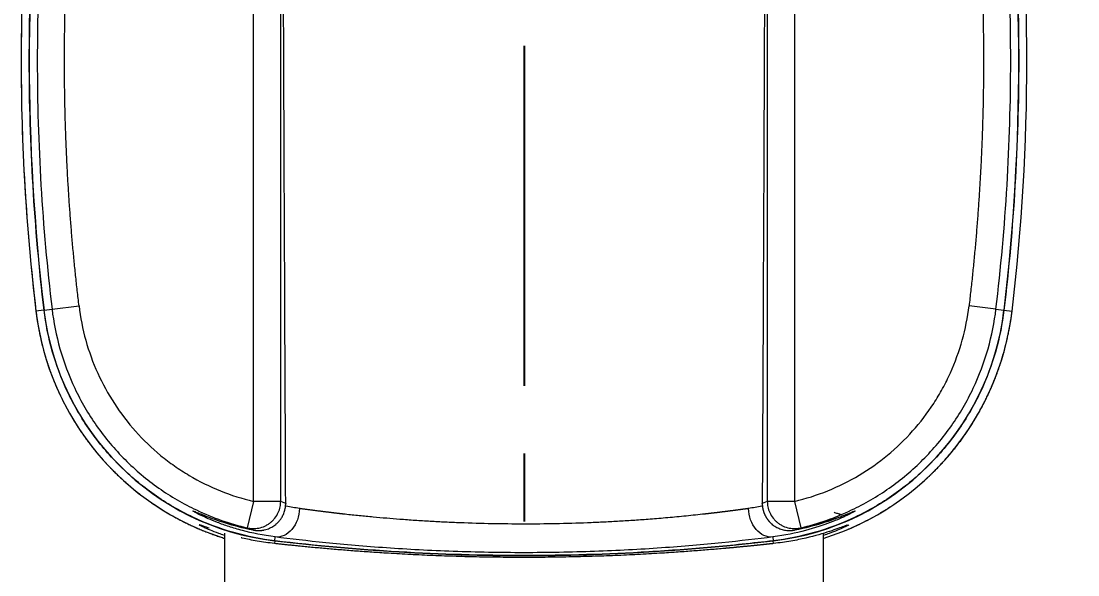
# Model space of a CAD drawing. Extents: x 0 to 1354, y 0 to 992.
# Drawn here: x 349.08 to 387.95, y 631.23 to 651.59 of the extents above; entities that cross this region are included whole.
import ezdxf

# ---------------------------------------------------------------- set-up
doc = ezdxf.new("R2010")
doc.units = 0
doc.header["$LTSCALE"] = 10
doc.header["$MEASUREMENT"] = 0
doc.header["$PDMODE"] = 3
doc.header["$PDSIZE"] = -10
doc.linetypes.add('CENTER', pattern=[2, 1.25, -0.25, 0.25, -0.25])
doc.layers.get('0').update_dxf_attribs({"linetype": 'CONTINUOUS'})
doc.layers.get('DEFPOINTS').update_dxf_attribs({"linetype": 'CONTINUOUS'})
doc.layers.add('1', color=7, linetype='CONTINUOUS')
doc.layers.add('치수', color=7, linetype='CONTINUOUS', lineweight=25)
doc.styles.add('Daelim Dimension', font='')
doc.styles.get('Daelim Dimension').set_extended_font_data('NanumGothic')
doc.dimstyles.new('DEFAULT', dxfattribs={"dimscale": 2, "dimtxt": 2, "dimasz": 2, "dimexe": 0, "dimexo": 2, "dimgap": 1, "dimtad": 1, "dimdec": 1, "dimzin": 9, "dimdsep": 46, "dimtxsty": 'Daelim Dimension', "dimcen": 0.5, "dimclrd": 252, "dimclre": 252, "dimclrt": 3, "dimadec": 1, "dimazin": 0, "dimtfac": 1, "dimtdec": 1, "dimtix": 1, "dimtmove": 0, "dimatfit": 3, "dimfxl": 1, "dimtolj": 1, "dimtzin": 1, "dimlwd": 9, "dimlwe": 9, "dimarcsym": 0})

# ---------------------------------------------------------------- blocks, each defined once
blk = doc.blocks.new('*D7')
at = {"layer": 'DEFPOINTS', "color": 0, "transparency": 16777216}
for p in [(367.574, 868.589), (367.574, 163.589), (503.896, 163.589)]:
    blk.add_point(p, dxfattribs=at)
at = {"layer": '치수', "color": 5, "lineweight": 9, "transparency": 16777216}
for p, q in [((371.574, 868.589), (503.896, 868.589)), ((503.896, 864.589), (503.896, 167.589)), ((371.574, 163.589), (503.896, 163.589))]:
    blk.add_line(p, q, dxfattribs=at)
at = {"layer": '치수', "color": 5, "transparency": 16777216}
for points in [[(503.229, 864.589), (504.562, 864.589), (503.896, 868.589)], [(503.229, 167.589), (504.562, 167.589), (503.896, 163.589)]]:
    blk.add_solid(points, dxfattribs=at)
at = {"layer": '치수', "color": 7, "transparency": 16777216, "insert": (491.037, 512.546), "char_height": 20, "attachment_point": 5, "rotation": 90, "style": 'Daelim Dimension'}
blk.add_mtext('\\A1;705', dxfattribs=at)

msp = doc.modelspace()

# ---------------------------------------------------------------- linework, layer by layer
at = {"color": 1, "linetype": 'CENTER'}
msp.add_open_spline([(367.574, 872.589), (367.574, 867.589), (367.574, 159.589)], degree=1, knots=[0, 0, 0.007013, 1, 1], dxfattribs=at)
at = {"layer": '1', "color": 7, "linetype": 'Continuous', "lineweight": 13}
for p, q in [((357.625, 633.932), (357.625, 666.341)), ((358.623, 633.932), (358.623, 666.341)), ((376.524, 666.341), (376.524, 633.932)), ((377.523, 666.341), (377.523, 633.932)), ((349.92, 640.967), (350.212, 641.002)), ((350.212, 641.002), (351.205, 641.12)), ((384.936, 641.002), (383.943, 641.12)), ((384.936, 641.002), (385.228, 640.967)), ((349.917, 640.967), (349.621, 640.931)), ((349.918, 640.967), (349.917, 640.967)), ((385.23, 640.967), (385.526, 640.931)), ((385.23, 640.967), (385.23, 640.967)), ((357.625, 633.932), (357.396, 632.959)), ((358.623, 633.932), (357.625, 633.932)), ((358.809, 633.859), (358.623, 633.932)), ((376.524, 633.932), (376.338, 633.859)), ((377.523, 633.932), (376.524, 633.932)), ((377.523, 633.932), (377.752, 632.959)), ((358.404, 632.48), (358.392, 632.38)), ((358.404, 632.483), (358.421, 632.624)), ((358.404, 632.481), (358.404, 632.48)), ((376.727, 632.624), (376.743, 632.483)), ((376.744, 632.48), (376.744, 632.481)), ((376.755, 632.38), (376.744, 632.48))]:
    msp.add_line(p, q, dxfattribs=at)
at = {"layer": '1', "color": 7, "linetype": 'Continuous', "lineweight": 18}
for p, q in [((356.574, 346.765), (356.574, 632.759)), ((378.574, 632.759), (378.574, 346.768))]:
    msp.add_line(p, q, dxfattribs=at)
at = {"layer": '1', "color": 7, "linetype": 'Continuous', "lineweight": 13}
for centre, radius, start, end in [((427.027, 650.137), 77.951, 173.21815, 186.78185), ((427.027, 650.137), 77.653, 173.21815, 186.78185), ((308.121, 650.137), 77.653, 353.21815, 6.78185), ((359.549, 642.112), 9.7, 186.7818, 263.2182), ((375.598, 642.112), 9.7, 276.7818, 353.2182), ((367.574, 709.59), 77.653, 263.21815, 276.78185)]:
    msp.add_arc(centre, radius, start, end, dxfattribs=at)
at = {"layer": '1', "color": 7, "linetype": 'Continuous', "lineweight": 18}
for centre, radius, start, end in [((427.027, 650.137), 77.951, 173.21815, 180), ((308.121, 650.137), 77.951, 353.21815, 6.78185), ((427.027, 650.137), 77.951, 180, 186.78185), ((359.549, 642.112), 9.998, 186.7818, 252.6855), ((375.598, 642.112), 9.998, 287.3145, 353.2182)]:
    msp.add_arc(centre, radius, start, end, dxfattribs=at)
at = {"layer": '1', "color": 7, "linetype": 'Continuous', "lineweight": 13, "extrusion": (0, 0, -1)}
for centre, major_axis, start_param, end_param in [((358.539, 633.617), (0.128, 0.992), 1.419217, 3.127987), ((376.608, 633.617), (-0.128, 0.992), 3.155198, 4.863969)]:
    msp.add_ellipse(centre, major_axis=major_axis, ratio=0.767184, start_param=start_param, end_param=end_param, dxfattribs=at)
at = {"layer": '1', "color": 7, "linetype": 'Continuous', "lineweight": 13}
for points, degree, knots in [([(358.809, 633.859), (358.784, 639.272), (358.76, 644.688), (358.716, 655.523), (358.694, 660.942), (358.673, 666.361)], 3, [0, 0, 0, 0, 0.5, 0.5, 1, 1, 1, 1]), ([(376.474, 666.361), (376.453, 660.942), (376.432, 655.523), (376.387, 644.688), (376.363, 639.272), (376.338, 633.859)], 3, [0, 0, 0, 0, 0.5, 0.5, 1, 1, 1, 1]), ([(350.212, 659.272), (349.852, 656.248), (349.67, 653.192), (349.67, 647.081), (349.852, 644.025), (350.212, 641.002)], 3, [0, 0, 0, 0, 0.5, 0.5, 1, 1, 1, 1]), ([(384.936, 641.002), (385.295, 644.025), (385.477, 647.081), (385.477, 653.192), (385.295, 656.248), (384.936, 659.272)], 3, [0, 0, 0, 0, 0.5, 0.5, 1, 1, 1, 1]), ([(351.205, 641.12), (350.67, 645.614), (350.67, 650.14), (350.671, 654.662), (351.205, 659.153)], 2, [0, 0, 0, 0.5, 0.5, 1, 1, 1]), ([(383.943, 659.153), (384.477, 654.66), (384.477, 650.133), (384.477, 645.611), (383.943, 641.12)], 2, [0, 0, 0, 0.5, 0.5, 1, 1, 1]), ([(350.212, 641.002), (350.326, 640.04), (350.599, 639.042), (351.275, 637.614), (351.544, 637.15), (352.163, 636.268), (352.513, 635.85), (353.281, 635.082), (353.698, 634.731), (354.58, 634.111), (355.044, 633.841), (356.134, 633.325), (356.766, 633.108), (357.396, 632.959)], 3, [0, 0, 0, 0, 0.274507, 0.274507, 0.41176, 0.41176, 0.549014, 0.549014, 0.686267, 0.686267, 0.823521, 0.823521, 1, 1, 1, 1]), ([(351.205, 641.12), (351.256, 640.691), (351.339, 640.27), (351.569, 639.443), (351.717, 639.036), (352.069, 638.26), (352.273, 637.887), (352.738, 637.172), (353.002, 636.827), (353.572, 636.19), (353.879, 635.895), (354.372, 635.49), (354.542, 635.36), (354.892, 635.114), (355.074, 634.996), (355.997, 634.449), (356.785, 634.13), (357.625, 633.932)], 3, [0, 0, 0, 0, 0.125, 0.125, 0.25, 0.25, 0.375, 0.375, 0.5, 0.5, 0.625, 0.625, 0.6875, 0.6875, 0.75, 0.75, 1, 1, 1, 1]), ([(377.523, 633.932), (377.942, 634.031), (378.351, 634.161), (379.148, 634.483), (379.535, 634.676), (380.267, 635.113), (380.615, 635.357), (381.273, 635.9), (381.586, 636.201), (382.155, 636.839), (382.413, 637.177), (382.761, 637.713), (382.87, 637.896), (383.076, 638.272), (383.172, 638.466), (383.613, 639.444), (383.841, 640.263), (383.943, 641.12)], 3, [0, 0, 0, 0, 0.125, 0.125, 0.25, 0.25, 0.375, 0.375, 0.5, 0.5, 0.625, 0.625, 0.6875, 0.6875, 0.75, 0.75, 1, 1, 1, 1]), ([(377.751, 632.959), (378.381, 633.108), (379.013, 633.325), (380.103, 633.841), (380.567, 634.111), (381.449, 634.731), (381.867, 635.082), (382.634, 635.85), (382.984, 636.268), (383.603, 637.15), (383.872, 637.614), (384.548, 639.042), (384.821, 640.04), (384.936, 641.002)], 3, [0, 0, 0, 0, 0.176479, 0.176479, 0.313733, 0.313733, 0.450986, 0.450986, 0.58824, 0.58824, 0.725493, 0.725493, 1, 1, 1, 1]), ([(357.396, 632.959), (357.459, 632.944), (357.527, 632.935), (357.669, 632.931), (357.743, 632.937), (357.893, 632.966), (357.968, 632.99), (358.076, 633.04), (358.111, 633.059), (358.18, 633.101), (358.213, 633.124), (358.276, 633.174), (358.306, 633.201), (358.362, 633.258), (358.389, 633.288), (358.462, 633.382), (358.502, 633.45), (358.565, 633.588), (358.588, 633.659), (358.617, 633.798), (358.623, 633.867), (358.623, 633.932)], 3, [0, 0, 0, 0, 0.125, 0.125, 0.25, 0.25, 0.375, 0.375, 0.4375, 0.4375, 0.5, 0.5, 0.5625, 0.5625, 0.625, 0.625, 0.75, 0.75, 0.875, 0.875, 1, 1, 1, 1]), ([(359.31, 633.669), (359.146, 633.696), (358.971, 633.725), (358.807, 633.759), (358.797, 633.761)], 3, [0, 0, 0, 0, 0.937701, 1, 1, 1, 1]), ([(375.837, 633.669), (375.826, 633.667), (375.804, 633.664), (375.771, 633.66), (375.738, 633.655), (375.705, 633.65), (375.672, 633.646), (375.639, 633.641), (375.607, 633.637), (375.575, 633.633), (375.543, 633.628), (375.511, 633.624), (375.479, 633.62), (375.448, 633.616), (375.416, 633.611), (375.385, 633.607), (375.354, 633.603), (375.324, 633.599), (375.293, 633.595), (375.263, 633.591), (375.233, 633.587), (375.203, 633.584), (375.174, 633.58), (375.145, 633.576), (375.116, 633.572), (375.087, 633.569), (375.058, 633.565), (375.03, 633.561), (375.002, 633.558), (374.974, 633.554), (374.947, 633.551), (374.92, 633.548), (374.893, 633.544), (374.866, 633.541), (374.84, 633.538), (374.813, 633.534), (374.788, 633.531), (374.762, 633.528), (374.737, 633.525), (374.712, 633.522), (374.687, 633.519), (374.663, 633.516), (374.639, 633.513), (374.615, 633.51), (374.592, 633.508), (374.569, 633.505), (374.546, 633.502), (374.523, 633.5), (374.501, 633.497), (374.479, 633.494), (374.458, 633.492), (374.436, 633.489), (374.415, 633.487), (374.395, 633.485), (374.375, 633.482), (374.355, 633.48), (374.335, 633.478), (374.316, 633.475), (374.297, 633.473), (374.278, 633.471), (374.26, 633.469), (374.242, 633.467), (374.225, 633.465), (374.207, 633.463), (374.19, 633.461), (374.174, 633.459), (374.158, 633.458), (374.033, 633.444), (373.801, 633.419), (373.458, 633.384), (373.119, 633.352), (372.785, 633.322), (372.459, 633.294), (372.059, 633.263), (371.581, 633.229), (371.021, 633.194), (370.466, 633.165), (369.711, 633.132), (368.746, 633.104), (367.568, 633.093), (366.391, 633.105), (365.429, 633.133), (364.674, 633.165), (364.119, 633.195), (363.56, 633.229), (363.026, 633.267), (362.512, 633.309), (362.014, 633.353), (361.503, 633.402), (361.155, 633.439), (360.964, 633.46), (360.931, 633.464), (360.897, 633.468), (360.861, 633.472), (360.823, 633.476), (360.785, 633.481), (360.745, 633.485), (360.703, 633.49), (360.661, 633.495), (360.617, 633.5), (360.572, 633.506), (360.526, 633.511), (360.478, 633.517), (360.429, 633.523), (360.38, 633.529), (360.328, 633.535), (360.276, 633.542), (360.223, 633.548), (360.169, 633.555), (360.113, 633.562), (360.057, 633.569), (359.999, 633.576), (359.941, 633.584), (359.881, 633.592), (359.821, 633.6), (359.76, 633.608), (359.697, 633.616), (359.635, 633.624), (359.571, 633.633), (359.507, 633.642), (359.442, 633.651), (359.376, 633.66), (359.332, 633.666), (359.31, 633.669)], 3, [0, 0, 0, 0, 0.002765, 0.005504, 0.008214, 0.010898, 0.013554, 0.016182, 0.018784, 0.021358, 0.023906, 0.026426, 0.028918, 0.031384, 0.033823, 0.036235, 0.03862, 0.040978, 0.043309, 0.045613, 0.04789, 0.050141, 0.052365, 0.054562, 0.056732, 0.058876, 0.060994, 0.063085, 0.065149, 0.067187, 0.069199, 0.071184, 0.073143, 0.075076, 0.076983, 0.078863, 0.080718, 0.082546, 0.084348, 0.086124, 0.087875, 0.089599, 0.091298, 0.092971, 0.094618, 0.096239, 0.097835, 0.099405, 0.10095, 0.102469, 0.103962, 0.10543, 0.106873, 0.10829, 0.109682, 0.111049, 0.11239, 0.113707, 0.114998, 0.116264, 0.117505, 0.118721, 0.119912, 0.121077, 0.122218, 0.123334, 0.124426, 0.125492, 0.148389, 0.170451, 0.191687, 0.212106, 0.231721, 0.250544, 0.283002, 0.314608, 0.345349, 0.375216, 0.438358, 0.500331, 0.562161, 0.625169, 0.655035, 0.685778, 0.717389, 0.749857, 0.778417, 0.808786, 0.841005, 0.875106, 0.87725, 0.879494, 0.881837, 0.88428, 0.886822, 0.889466, 0.892209, 0.895054, 0.898, 0.901048, 0.904198, 0.90745, 0.910805, 0.914263, 0.917824, 0.921489, 0.925258, 0.929132, 0.93311, 0.937193, 0.941382, 0.945677, 0.950078, 0.954586, 0.959201, 0.963922, 0.968751, 0.973688, 0.978734, 0.983887, 0.989149, 0.99452, 1, 1, 1, 1]), ([(376.35, 633.761), (376.339, 633.759), (376.176, 633.725), (376.001, 633.696), (375.837, 633.669)], 3, [0, 0, 0, 0, 0.064949, 1, 1, 1, 1]), ([(376.524, 633.932), (376.524, 633.867), (376.531, 633.798), (376.56, 633.659), (376.582, 633.588), (376.645, 633.45), (376.686, 633.382), (376.759, 633.288), (376.785, 633.258), (376.842, 633.201), (376.872, 633.174), (376.935, 633.124), (376.968, 633.101), (377.036, 633.059), (377.071, 633.04), (377.18, 632.99), (377.255, 632.966), (377.404, 632.937), (377.478, 632.931), (377.62, 632.935), (377.688, 632.944), (377.752, 632.959)], 3, [0, 0, 0, 0, 0.125, 0.125, 0.25, 0.25, 0.375, 0.375, 0.4375, 0.4375, 0.5, 0.5, 0.5625, 0.5625, 0.625, 0.625, 0.75, 0.75, 0.875, 0.875, 1, 1, 1, 1]), ([(358.421, 632.624), (357.972, 632.681), (357.573, 632.765), (357.043, 632.906), (356.878, 632.955), (356.571, 633.055), (356.43, 633.106), (356.047, 633.253), (355.845, 633.344), (355.621, 633.452), (355.56, 633.483), (355.465, 633.533), (355.433, 633.552), (355.377, 633.588), (355.397, 633.584), (355.512, 633.538), (355.564, 633.517), (355.697, 633.462), (355.778, 633.429), (356.06, 633.319), (356.299, 633.23), (356.876, 633.05), (357.214, 632.958), (357.604, 632.881)], 3, [0, 0, 0, 0, 0.125, 0.125, 0.1875, 0.1875, 0.25, 0.25, 0.375, 0.375, 0.4375, 0.4375, 0.5, 0.5, 0.625, 0.625, 0.6875, 0.6875, 0.75, 0.75, 0.875, 0.875, 1, 1, 1, 1]), ([(377.543, 632.881), (377.934, 632.958), (378.273, 633.05), (378.709, 633.187), (378.842, 633.232), (379.082, 633.318), (379.19, 633.359), (379.469, 633.468), (379.6, 633.524), (379.713, 633.569), (379.737, 633.578), (379.756, 633.581), (379.751, 633.575), (379.692, 633.538), (379.597, 633.486), (379.373, 633.378), (379.285, 633.337), (379.08, 633.248), (378.964, 633.2), (378.579, 633.054), (378.275, 632.951), (377.573, 632.765), (377.175, 632.681), (376.727, 632.624)], 3, [0, 0, 0, 0, 0.125, 0.125, 0.1875, 0.1875, 0.25, 0.25, 0.375, 0.375, 0.4375, 0.4375, 0.5, 0.5, 0.625, 0.625, 0.6875, 0.6875, 0.75, 0.75, 0.875, 0.875, 1, 1, 1, 1]), ([(355.993, 632.942), (355.921, 632.969), (355.713, 633.045), (355.564, 633.098), (355.745, 633.001), (356.149, 632.828), (356.468, 632.716), (356.542, 632.691)], 3, [0, 0, 0, 0, 0.115721, 0.384851, 0.65387, 0.924526, 1, 1, 1, 1]), ([(378.605, 632.691), (378.678, 632.715), (378.995, 632.827), (379.401, 633), (379.523, 633.065), (379.523, 633.071), (379.523, 633.071)], 3, [0, 0, 0, 0, 0.121504, 0.561318, 0.999939, 1, 1, 1, 1]), ([(358.392, 632.38), (358.177, 632.408), (357.749, 632.464), (357.366, 632.545), (357.182, 632.589), (357.168, 632.592)], 3, [0, 0, 0, 0, 0.48093, 0.960919, 1, 1, 1, 1]), ([(376.727, 632.624), (376.165, 632.551), (375.534, 632.477), (374.507, 632.373), (374.151, 632.34), (373.41, 632.276), (373.023, 632.246), (371.835, 632.164), (371.014, 632.12), (369.741, 632.075), (369.307, 632.064), (368.435, 632.048), (368.001, 632.044), (367.133, 632.044), (366.7, 632.048), (365.835, 632.064), (365.402, 632.075), (364.118, 632.121), (363.299, 632.165), (362.121, 632.247), (361.736, 632.277), (360.988, 632.341), (360.63, 632.374), (359.604, 632.478), (358.98, 632.551), (358.421, 632.624)], 3, [0, 0, 0, 0, 0.125, 0.125, 0.1875, 0.1875, 0.25, 0.25, 0.375, 0.375, 0.4375, 0.4375, 0.5, 0.5, 0.5625, 0.5625, 0.625, 0.625, 0.75, 0.75, 0.8125, 0.8125, 0.875, 0.875, 1, 1, 1, 1])]:
    msp.add_open_spline(points, degree=degree, knots=knots, dxfattribs=at)
at = {"layer": '1', "color": 7, "linetype": 'Continuous', "lineweight": 18}
for points, knots in [([(349.92, 640.967), (349.559, 644.002), (349.376, 647.069), (349.376, 653.204), (349.559, 656.271), (349.92, 659.306)], [0, 0, 0, 0, 0.5, 0.5, 1, 1, 1, 1]), ([(385.228, 659.306), (385.589, 656.271), (385.771, 653.204), (385.771, 647.069), (385.589, 644.002), (385.228, 640.967)], [0, 0, 0, 0, 0.5, 0.5, 1, 1, 1, 1]), ([(349.622, 640.929), (349.624, 640.912), (349.628, 640.877), (349.635, 640.825), (349.642, 640.773), (349.649, 640.721), (349.656, 640.669), (349.664, 640.618), (349.672, 640.566), (349.68, 640.514), (349.689, 640.462), (349.698, 640.41), (349.707, 640.359), (349.716, 640.307), (349.726, 640.255), (349.735, 640.204), (349.746, 640.152), (349.756, 640.101), (349.767, 640.049), (349.778, 639.998), (349.789, 639.947), (349.8, 639.896), (349.812, 639.845), (349.824, 639.794), (349.836, 639.743), (349.849, 639.692), (349.862, 639.641), (349.875, 639.59), (349.888, 639.539), (349.902, 639.489), (349.916, 639.438), (349.93, 639.388), (349.944, 639.338), (349.959, 639.287), (349.974, 639.237), (349.989, 639.187), (350.004, 639.137), (350.02, 639.088), (350.036, 639.038), (350.052, 638.988), (350.068, 638.939), (350.085, 638.889), (350.102, 638.84), (350.119, 638.791), (350.137, 638.742), (350.154, 638.693), (350.172, 638.644), (350.19, 638.596), (350.209, 638.547), (350.227, 638.499), (350.246, 638.45), (350.265, 638.402), (350.285, 638.354), (350.304, 638.306), (350.324, 638.258), (350.344, 638.211), (350.364, 638.163), (350.385, 638.116), (350.405, 638.069), (350.426, 638.022), (350.447, 637.975), (350.469, 637.928), (350.491, 637.881), (350.512, 637.835), (350.534, 637.789), (350.557, 637.743), (350.579, 637.697), (350.602, 637.651), (350.625, 637.605), (350.648, 637.56), (350.671, 637.514), (350.695, 637.469), (350.718, 637.424), (350.742, 637.379), (350.767, 637.335), (350.791, 637.29), (350.815, 637.246), (350.84, 637.202), (350.865, 637.158), (350.89, 637.114), (350.916, 637.07), (350.941, 637.027), (350.967, 636.984), (350.993, 636.941), (351.019, 636.898), (351.045, 636.855), (351.071, 636.812), (351.098, 636.77), (351.125, 636.728), (351.152, 636.686), (351.179, 636.644), (351.206, 636.603), (351.234, 636.561), (351.261, 636.52), (351.289, 636.479), (351.317, 636.439), (351.345, 636.398), (351.373, 636.358), (351.402, 636.317), (351.43, 636.277), (351.459, 636.238), (351.488, 636.198), (351.517, 636.159), (351.546, 636.12), (351.575, 636.081), (351.605, 636.042), (351.634, 636.003), (351.664, 635.965), (351.694, 635.927), (351.724, 635.889), (351.754, 635.851), (351.785, 635.814), (351.815, 635.776), (351.845, 635.739), (351.876, 635.702), (351.907, 635.666), (351.938, 635.629), (351.969, 635.593), (352, 635.557), (352.031, 635.521), (352.063, 635.486), (352.094, 635.45), (352.126, 635.415), (352.157, 635.38), (352.189, 635.345), (352.221, 635.311), (352.253, 635.277), (352.285, 635.242), (352.317, 635.209), (352.349, 635.175), (352.382, 635.141), (352.414, 635.108), (352.447, 635.075), (352.488, 635.034), (352.537, 634.985), (352.596, 634.928), (352.655, 634.871), (352.715, 634.814), (352.775, 634.758), (352.837, 634.702), (352.899, 634.647), (352.961, 634.591), (353.024, 634.537), (353.088, 634.482), (353.153, 634.428), (353.218, 634.374), (353.284, 634.321), (353.35, 634.268), (353.417, 634.215), (353.485, 634.163), (353.554, 634.111), (353.623, 634.06), (353.692, 634.009), (353.763, 633.959), (353.834, 633.909), (353.905, 633.859), (353.977, 633.811), (354.05, 633.762), (354.123, 633.714), (354.197, 633.667), (354.272, 633.62), (354.347, 633.574), (354.423, 633.528), (354.499, 633.483), (354.576, 633.439), (354.653, 633.395), (354.731, 633.352), (354.809, 633.309), (354.888, 633.267), (354.968, 633.226), (355.048, 633.185), (355.128, 633.145), (355.209, 633.105), (355.291, 633.066), (355.373, 633.028), (355.455, 632.991), (355.538, 632.954), (355.621, 632.918), (355.705, 632.883), (355.789, 632.848), (355.874, 632.814), (355.959, 632.781), (356.044, 632.749), (356.13, 632.717), (356.216, 632.686), (356.303, 632.656), (356.39, 632.627), (356.477, 632.598), (356.537, 632.579), (356.568, 632.569), (356.57, 632.569)], [0, 0, 0, 0, 0.004562, 0.009125, 0.013689, 0.018253, 0.022819, 0.027384, 0.03195, 0.036517, 0.041083, 0.04565, 0.050217, 0.054784, 0.059351, 0.063918, 0.068484, 0.073051, 0.077617, 0.082182, 0.086747, 0.091311, 0.095875, 0.100438, 0.105, 0.109561, 0.114121, 0.11868, 0.123237, 0.127794, 0.132349, 0.136902, 0.141454, 0.146005, 0.150554, 0.155101, 0.159646, 0.164189, 0.168731, 0.17327, 0.177807, 0.182342, 0.186874, 0.191404, 0.195932, 0.200457, 0.204979, 0.209499, 0.214015, 0.218529, 0.22304, 0.227548, 0.232053, 0.236555, 0.241053, 0.245548, 0.25004, 0.254528, 0.259012, 0.263493, 0.26797, 0.272443, 0.276913, 0.281378, 0.285839, 0.290297, 0.29475, 0.299199, 0.303643, 0.308083, 0.312519, 0.31695, 0.321376, 0.325798, 0.330215, 0.334627, 0.339034, 0.343436, 0.347834, 0.352226, 0.356612, 0.360994, 0.36537, 0.369741, 0.374106, 0.378466, 0.382821, 0.387169, 0.391512, 0.395849, 0.40018, 0.404506, 0.408825, 0.413138, 0.417445, 0.421746, 0.426041, 0.430329, 0.434611, 0.438887, 0.443156, 0.447418, 0.451674, 0.455923, 0.460166, 0.464402, 0.46863, 0.472852, 0.477067, 0.481275, 0.485476, 0.48967, 0.493857, 0.498036, 0.502208, 0.506373, 0.51053, 0.51468, 0.518823, 0.522958, 0.527085, 0.531205, 0.535316, 0.539421, 0.543517, 0.547606, 0.551686, 0.555759, 0.559824, 0.56388, 0.567929, 0.57197, 0.576002, 0.580026, 0.587115, 0.59423, 0.60137, 0.608534, 0.615723, 0.622936, 0.630173, 0.637435, 0.644719, 0.652027, 0.659357, 0.666711, 0.674086, 0.681484, 0.688904, 0.696345, 0.703807, 0.71129, 0.718793, 0.726316, 0.73386, 0.741423, 0.749005, 0.756606, 0.764225, 0.771863, 0.779518, 0.78719, 0.79488, 0.802587, 0.810309, 0.818048, 0.825802, 0.833571, 0.841355, 0.849154, 0.856966, 0.864792, 0.872632, 0.880484, 0.888348, 0.896224, 0.904112, 0.912011, 0.919921, 0.927841, 0.935771, 0.943711, 0.951659, 0.959616, 0.967581, 0.975554, 0.983535, 0.991522, 0.999515, 1, 1, 1, 1]), ([(358.404, 632.483), (357.41, 632.601), (356.378, 632.883), (354.903, 633.583), (354.424, 633.861), (353.515, 634.501), (353.085, 634.862), (352.293, 635.654), (351.932, 636.085), (351.293, 636.994), (351.016, 637.473), (350.319, 638.946), (350.038, 639.975), (349.92, 640.967)], [0, 0, 0, 0, 0.25, 0.25, 0.375, 0.375, 0.5, 0.5, 0.625, 0.625, 0.75, 0.75, 1, 1, 1, 1]), ([(385.228, 640.967), (385.11, 639.975), (384.828, 638.946), (384.131, 637.473), (383.854, 636.994), (383.215, 636.085), (382.854, 635.654), (382.063, 634.862), (381.632, 634.501), (380.723, 633.861), (380.244, 633.583), (378.769, 632.883), (377.738, 632.601), (376.743, 632.483)], [0, 0, 0, 0, 0.25, 0.25, 0.375, 0.375, 0.5, 0.5, 0.625, 0.625, 0.75, 0.75, 1, 1, 1, 1]), ([(379.483, 632.9), (379.489, 632.902), (379.51, 632.911), (379.547, 632.927), (379.594, 632.948), (379.642, 632.968), (379.689, 632.989), (379.736, 633.011), (379.782, 633.032), (379.829, 633.054), (379.875, 633.075), (379.922, 633.097), (379.968, 633.12), (380.014, 633.142), (380.06, 633.165), (380.105, 633.188), (380.151, 633.211), (380.196, 633.234), (380.241, 633.258), (380.286, 633.282), (380.331, 633.305), (380.376, 633.33), (380.42, 633.354), (380.465, 633.379), (380.509, 633.403), (380.553, 633.428), (380.597, 633.453), (380.64, 633.479), (380.684, 633.504), (380.727, 633.53), (380.77, 633.556), (380.813, 633.582), (380.855, 633.608), (380.898, 633.634), (380.94, 633.661), (380.982, 633.688), (381.024, 633.715), (381.066, 633.742), (381.108, 633.769), (381.149, 633.797), (381.19, 633.824), (381.231, 633.852), (381.272, 633.88), (381.312, 633.908), (381.353, 633.936), (381.393, 633.965), (381.433, 633.993), (381.473, 634.022), (381.512, 634.051), (381.552, 634.08), (381.591, 634.109), (381.63, 634.138), (381.669, 634.168), (381.707, 634.198), (381.745, 634.227), (381.784, 634.257), (381.821, 634.287), (381.859, 634.317), (381.897, 634.348), (381.934, 634.378), (381.971, 634.408), (382.008, 634.439), (382.045, 634.47), (382.081, 634.501), (382.117, 634.532), (382.153, 634.563), (382.189, 634.594), (382.225, 634.626), (382.26, 634.657), (382.295, 634.689), (382.33, 634.72), (382.365, 634.752), (382.399, 634.784), (382.434, 634.816), (382.468, 634.848), (382.502, 634.88), (382.535, 634.912), (382.569, 634.945), (382.602, 634.977), (382.635, 635.01), (382.676, 635.051), (382.725, 635.1), (382.782, 635.159), (382.839, 635.218), (382.896, 635.278), (382.952, 635.338), (383.008, 635.4), (383.064, 635.462), (383.119, 635.524), (383.174, 635.587), (383.228, 635.651), (383.282, 635.716), (383.336, 635.781), (383.39, 635.847), (383.443, 635.913), (383.495, 635.98), (383.547, 636.048), (383.599, 636.117), (383.65, 636.186), (383.701, 636.255), (383.752, 636.326), (383.801, 636.397), (383.851, 636.468), (383.9, 636.54), (383.948, 636.613), (383.996, 636.686), (384.043, 636.76), (384.09, 636.835), (384.136, 636.91), (384.182, 636.986), (384.227, 637.062), (384.271, 637.139), (384.315, 637.216), (384.359, 637.294), (384.401, 637.372), (384.443, 637.451), (384.485, 637.531), (384.526, 637.611), (384.566, 637.691), (384.605, 637.772), (384.644, 637.854), (384.682, 637.936), (384.719, 638.018), (384.756, 638.101), (384.792, 638.184), (384.828, 638.268), (384.862, 638.352), (384.896, 638.437), (384.929, 638.522), (384.962, 638.607), (384.993, 638.693), (385.024, 638.779), (385.054, 638.866), (385.084, 638.953), (385.112, 639.04), (385.14, 639.128), (385.167, 639.216), (385.193, 639.304), (385.219, 639.392), (385.243, 639.481), (385.267, 639.57), (385.29, 639.659), (385.313, 639.749), (385.334, 639.839), (385.354, 639.929), (385.374, 640.019), (385.393, 640.109), (385.411, 640.2), (385.428, 640.291), (385.445, 640.381), (385.46, 640.472), (385.475, 640.564), (385.489, 640.655), (385.502, 640.746), (385.514, 640.838), (385.522, 640.899), (385.525, 640.929)], [0, 0, 0, 0, 0.001699, 0.006602, 0.011502, 0.016397, 0.021289, 0.026177, 0.03106, 0.035939, 0.040814, 0.045684, 0.05055, 0.055411, 0.060268, 0.06512, 0.069967, 0.074809, 0.079646, 0.084478, 0.089305, 0.094127, 0.098943, 0.103754, 0.10856, 0.11336, 0.118154, 0.122943, 0.127726, 0.132503, 0.137275, 0.14204, 0.146799, 0.151553, 0.156299, 0.16104, 0.165775, 0.170503, 0.175224, 0.179939, 0.184647, 0.189349, 0.194044, 0.198732, 0.203413, 0.208087, 0.212754, 0.217414, 0.222067, 0.226713, 0.231351, 0.235982, 0.240606, 0.245222, 0.24983, 0.254431, 0.259025, 0.26361, 0.268188, 0.272758, 0.27732, 0.281874, 0.28642, 0.290958, 0.295488, 0.300009, 0.304523, 0.309028, 0.313525, 0.318013, 0.322493, 0.326964, 0.331427, 0.335881, 0.340326, 0.344763, 0.349191, 0.35361, 0.35802, 0.362421, 0.366814, 0.374553, 0.38232, 0.390114, 0.397935, 0.405782, 0.413657, 0.421557, 0.429484, 0.437436, 0.445414, 0.453416, 0.461444, 0.469495, 0.477571, 0.485671, 0.493793, 0.501939, 0.510108, 0.518299, 0.526512, 0.534747, 0.543003, 0.55128, 0.559578, 0.567895, 0.576233, 0.58459, 0.592966, 0.60136, 0.609773, 0.618203, 0.626651, 0.635116, 0.643598, 0.652095, 0.660608, 0.669137, 0.67768, 0.686238, 0.69481, 0.703395, 0.711993, 0.720604, 0.729227, 0.737862, 0.746508, 0.755165, 0.763832, 0.772509, 0.781195, 0.78989, 0.798594, 0.807305, 0.816025, 0.824751, 0.833483, 0.842222, 0.850966, 0.859716, 0.86847, 0.877228, 0.885989, 0.894754, 0.903522, 0.912291, 0.921062, 0.929835, 0.938608, 0.947382, 0.956155, 0.964927, 0.973699, 0.982468, 0.991235, 1, 1, 1, 1]), ([(357.604, 632.881), (357.609, 632.88), (357.62, 632.877), (357.636, 632.875), (357.652, 632.872), (357.668, 632.869), (357.684, 632.867), (357.7, 632.865), (357.716, 632.864), (357.732, 632.862), (357.748, 632.861), (357.764, 632.86), (357.781, 632.86), (357.797, 632.859), (357.813, 632.859), (357.829, 632.86), (357.845, 632.86), (357.861, 632.861), (357.878, 632.862), (357.894, 632.863), (357.91, 632.864), (357.926, 632.866), (357.942, 632.868), (357.958, 632.87), (357.974, 632.873), (357.99, 632.876), (358.006, 632.879), (358.051, 632.888), (358.121, 632.908), (358.214, 632.943), (358.298, 632.985), (358.372, 633.032), (358.45, 633.09), (358.526, 633.16), (358.596, 633.24), (358.65, 633.317), (358.69, 633.386), (358.725, 633.457), (358.753, 633.528), (358.774, 633.597), (358.787, 633.653), (358.795, 633.696), (358.8, 633.73), (358.804, 633.76), (358.806, 633.786), (358.807, 633.807), (358.808, 633.823), (358.809, 633.836), (358.809, 633.847), (358.809, 633.855), (358.809, 633.859)], [0, 0, 0, 0, 0.009118, 0.018236, 0.027354, 0.036473, 0.045591, 0.054709, 0.063828, 0.072946, 0.082065, 0.091183, 0.100302, 0.109421, 0.118539, 0.127658, 0.136776, 0.145895, 0.155013, 0.164132, 0.17325, 0.182369, 0.191487, 0.200606, 0.209724, 0.218842, 0.22796, 0.237078, 0.296093, 0.351896, 0.404486, 0.453861, 0.50002, 0.56767, 0.627793, 0.680383, 0.725435, 0.762952, 0.813079, 0.854064, 0.8859, 0.909051, 0.928466, 0.944152, 0.959604, 0.972385, 0.979968, 0.98688, 0.993411, 1, 1, 1, 1]), ([(376.338, 633.859), (376.338, 633.854), (376.339, 633.844), (376.339, 633.829), (376.34, 633.814), (376.34, 633.799), (376.341, 633.783), (376.343, 633.768), (376.344, 633.753), (376.346, 633.738), (376.348, 633.723), (376.35, 633.708), (376.352, 633.693), (376.355, 633.678), (376.358, 633.663), (376.361, 633.648), (376.364, 633.633), (376.368, 633.619), (376.372, 633.604), (376.376, 633.589), (376.38, 633.574), (376.385, 633.56), (376.389, 633.545), (376.394, 633.531), (376.399, 633.516), (376.405, 633.502), (376.41, 633.488), (376.416, 633.474), (376.422, 633.46), (376.428, 633.446), (376.435, 633.432), (376.441, 633.418), (376.448, 633.404), (376.455, 633.391), (376.463, 633.377), (376.47, 633.364), (376.478, 633.35), (376.486, 633.337), (376.494, 633.324), (376.502, 633.311), (376.511, 633.299), (376.52, 633.286), (376.528, 633.273), (376.538, 633.261), (376.547, 633.249), (376.556, 633.236), (376.566, 633.225), (376.576, 633.213), (376.586, 633.201), (376.596, 633.189), (376.607, 633.178), (376.617, 633.167), (376.628, 633.156), (376.639, 633.145), (376.65, 633.134), (376.662, 633.123), (376.673, 633.113), (376.685, 633.103), (376.696, 633.093), (376.744, 633.054), (376.835, 632.99), (376.984, 632.919), (377.154, 632.871), (377.284, 632.859), (377.364, 632.86), (377.391, 632.861), (377.42, 632.863), (377.449, 632.865), (377.48, 632.869), (377.511, 632.874), (377.532, 632.879), (377.543, 632.881)], [0, 0, 0, 0, 0.008524, 0.017051, 0.025581, 0.034115, 0.042652, 0.051193, 0.059737, 0.068284, 0.076835, 0.085389, 0.093946, 0.102507, 0.111072, 0.11964, 0.128211, 0.136786, 0.145364, 0.153946, 0.162531, 0.17112, 0.179713, 0.188309, 0.196908, 0.205512, 0.214118, 0.222729, 0.231343, 0.23996, 0.248582, 0.257206, 0.265835, 0.274467, 0.283103, 0.291743, 0.300386, 0.309033, 0.317684, 0.326339, 0.334997, 0.343659, 0.352325, 0.360995, 0.369668, 0.378345, 0.387027, 0.395712, 0.4044, 0.413093, 0.42179, 0.43049, 0.439195, 0.447903, 0.456615, 0.465331, 0.474051, 0.482775, 0.491503, 0.500235, 0.586279, 0.678746, 0.777643, 0.882972, 0.897815, 0.913283, 0.929376, 0.946095, 0.963438, 0.981407, 1, 1, 1, 1]), ([(378.977, 633.532), (378.982, 633.531), (379.042, 633.509), (379.141, 633.484), (379.208, 633.465), (379.223, 633.437), (379.115, 633.372), (378.817, 633.25), (378.342, 633.089), (377.936, 632.988), (377.75, 632.946)], [0, 0, 0, 0, 0.003933, 0.047966, 0.092176, 0.208096, 0.36609, 0.569472, 0.819298, 1, 1, 1, 1]), ([(379.479, 633.06), (379.449, 633.05), (379.314, 633.001), (378.865, 632.834), (378.134, 632.62), (377.401, 632.465), (376.971, 632.408), (376.755, 632.38)], [0, 0, 0, 0, 0.143504, 0.42698, 0.711553, 0.85563, 1, 1, 1, 1]), ([(376.743, 632.483), (376.362, 632.437), (375.984, 632.395), (375.223, 632.316), (374.843, 632.279), (373.699, 632.177), (372.935, 632.121), (370.641, 631.985), (369.107, 631.939), (364.506, 631.939), (361.439, 632.122), (358.404, 632.483)], [0, 0, 0, 0, 0.0625, 0.0625, 0.125, 0.125, 0.25, 0.25, 0.5, 0.5, 1, 1, 1, 1]), ([(376.755, 632.38), (376.743, 632.379), (376.719, 632.376), (376.683, 632.372), (376.646, 632.369), (376.61, 632.365), (376.573, 632.361), (376.536, 632.357), (376.498, 632.353), (376.461, 632.349), (376.423, 632.345), (376.385, 632.341), (376.347, 632.337), (376.309, 632.333), (376.271, 632.329), (376.232, 632.324), (376.193, 632.32), (376.154, 632.316), (376.115, 632.312), (376.075, 632.308), (376.036, 632.304), (375.996, 632.3), (375.956, 632.296), (375.916, 632.292), (375.875, 632.288), (375.835, 632.284), (375.794, 632.28), (375.753, 632.276), (375.712, 632.272), (375.67, 632.268), (375.629, 632.264), (375.587, 632.26), (375.545, 632.256), (375.503, 632.252), (375.46, 632.248), (375.418, 632.244), (375.375, 632.24), (375.332, 632.236), (375.289, 632.231), (375.246, 632.227), (375.202, 632.223), (375.159, 632.219), (375.115, 632.215), (375.071, 632.211), (375.026, 632.207), (374.982, 632.203), (374.937, 632.199), (374.821, 632.189), (374.632, 632.173), (374.366, 632.15), (374.094, 632.128), (373.817, 632.107), (373.536, 632.086), (373.249, 632.066), (372.958, 632.046), (372.5, 632.017), (371.864, 631.98), (371.037, 631.941), (370.191, 631.91), (369.329, 631.887), (368.458, 631.872), (367.581, 631.868), (366.703, 631.872), (365.829, 631.886), (364.966, 631.909), (364.119, 631.941), (363.292, 631.98), (362.555, 632.022), (361.905, 632.065), (361.338, 632.106), (360.791, 632.149), (360.351, 632.187), (360.011, 632.217), (359.761, 632.24), (359.518, 632.264), (359.333, 632.282), (359.203, 632.295), (359.125, 632.303), (359.048, 632.311), (358.972, 632.319), (358.897, 632.326), (358.822, 632.334), (358.749, 632.342), (358.676, 632.35), (358.603, 632.357), (358.532, 632.365), (358.461, 632.373), (358.415, 632.378), (358.392, 632.38)], [0, 0, 0, 0, 0.002716, 0.005431, 0.008145, 0.010858, 0.013569, 0.01628, 0.01899, 0.021698, 0.024406, 0.027114, 0.02982, 0.032526, 0.035232, 0.037937, 0.040641, 0.043346, 0.046049, 0.048753, 0.051457, 0.05416, 0.056863, 0.059567, 0.06227, 0.064974, 0.067677, 0.070381, 0.073086, 0.07579, 0.078495, 0.081201, 0.083907, 0.086614, 0.089322, 0.09203, 0.094739, 0.097449, 0.10016, 0.102872, 0.105586, 0.1083, 0.111015, 0.113732, 0.11645, 0.119169, 0.12189, 0.124613, 0.140249, 0.155875, 0.171505, 0.187148, 0.202812, 0.218465, 0.234118, 0.249785, 0.291432, 0.332962, 0.374598, 0.416314, 0.457912, 0.49962, 0.541439, 0.58315, 0.62498, 0.666618, 0.708151, 0.749804, 0.781075, 0.812247, 0.843416, 0.874676, 0.890276, 0.905879, 0.921495, 0.937136, 0.942392, 0.947643, 0.952889, 0.958132, 0.963372, 0.96861, 0.973844, 0.979077, 0.984309, 0.98954, 0.99477, 1, 1, 1, 1])]:
    msp.add_open_spline(points, degree=3, knots=knots, dxfattribs=at)
for points, weights in [([(358.801, 633.875), (358.81, 633.87), (358.81, 633.864)], [0.97917321103, 0.98357552354, 0.992324785564]), ([(358.81, 633.864), (358.81, 633.861), (358.809, 633.859)], [0.992324785564, 0.99581626881, 1]), ([(376.338, 633.859), (376.337, 633.861), (376.337, 633.864)], [1, 0.99581626881, 0.992324785564])]:
    msp.add_rational_spline(points, weights, degree=2, dxfattribs=at)
at = {"layer": '1', "color": 7, "linetype": 'Continuous', "lineweight": 13}
for points in [[(357.396, 632.959), (357.465, 632.932), (357.534, 632.906), (357.604, 632.881)], [(377.543, 632.881), (377.613, 632.906), (377.682, 632.932), (377.751, 632.959)]]:
    msp.add_open_spline(points, degree=3, dxfattribs=at)

# ---------------------------------------------------------------- dimensions: what is measured, and where the dimension line sits
at = {"layer": '치수', "color": 5}
dim = msp.add_linear_dim(base=(503.896, 163.589), p1=(367.574, 868.589), p2=(367.574, 163.589), angle=270, dimstyle='DEFAULT', override={"dimtxt": 10, "dimclrd": 5, "dimclre": 5, "dimclrt": 7}, dxfattribs=at)
dim.commit()
dim.dimension.update_dxf_attribs({"geometry": '*D7', "text_midpoint": (503.896, 512.546), "dimtype": 161})

doc.saveas('drawing.dxf')
